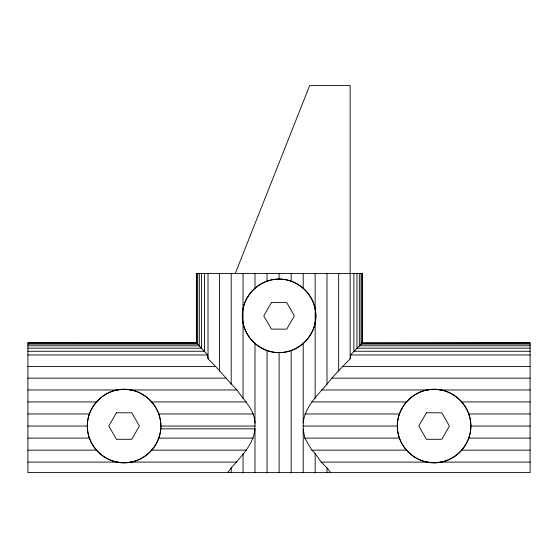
<?xml version="1.0" encoding="UTF-8"?>
<svg xmlns="http://www.w3.org/2000/svg" width="558" height="558" viewBox="0 0 558 558"><rect width="100%" height="100%" fill="white"/><g stroke="black" fill="none" stroke-linecap="round" stroke-linejoin="round"><path stroke-width="0.84" d="M254.985 472.605L254.992 343.303M254.985 288.416L254.985 273.483M303.196 472.605L303.196 343.303M303.196 422.957C304.731 407.235 317.174 395.559 326.988 384.211C334.026 375.129 342.228 367.052 350.159 358.759L350.557 354.972L362.414 342.738L362.414 273.483L196.381 273.483L196.381 342.738L207.646 354.972L208.022 358.759C218.269 368.643 227.064 379.803 236.962 389.979C243.951 400.456 254.664 409.705 254.992 423.222M87.327 426.04C87.208 406.364 104.416 389.156 124.085 389.282C143.762 389.156 160.969 406.364 160.85 426.04C160.969 445.716 143.762 462.924 124.085 462.798C104.416 462.924 87.208 445.716 87.327 426.04L27.9 426.04M397.338 426.04C397.212 406.364 414.42 389.156 434.096 389.282C453.773 389.156 470.98 406.364 470.854 426.04C470.98 445.716 453.773 462.924 434.096 462.798C414.42 462.924 397.212 445.716 397.338 426.04L303.196 426.04M227.545 472.605C237.861 459.081 253.262 446.812 254.992 428.83L160.481 428.83M530.1 343.058L362.093 343.058L362.072 273.483M235.288 273.483L309.725 85.395L350.159 85.395L350.159 358.759M362.072 343.044L530.1 342.717L530.1 472.605L27.9 472.605L27.9 342.717L196.402 342.717M279.091 279.098C259.421 278.972 242.207 296.186 242.332 315.856C242.207 335.532 259.421 352.74 279.091 352.621C298.767 352.74 315.974 335.532 315.849 315.856C315.974 296.186 298.767 278.972 279.091 279.098L279.091 273.483M27.9 343.058L196.709 343.121L196.709 273.483M27.9 344.091L197.623 344.091M361.11 344.091L530.1 344.091M27.9 345.807L199.192 345.807M359.457 345.807L530.1 345.807M27.9 348.192L201.396 348.192M357.148 348.192L530.1 348.192M27.9 351.254L204.221 351.254M354.177 351.254L530.1 351.254M27.9 354.972L207.646 354.972M350.557 354.972L530.1 354.972M27.9 366.46L215.73 366.46M342.459 366.46L530.1 366.46M27.9 378.143L226.513 378.143M331.668 378.143L530.1 378.143M27.9 389.979L118.763 389.979M129.414 389.979L236.962 389.979M321.22 389.979L428.774 389.979M439.418 389.979L530.1 389.979M27.9 401.934L96.646 401.934M151.532 401.934L246.343 401.934M311.831 401.934L406.656 401.934M461.536 401.934L530.1 401.934M27.9 413.966L89.643 413.966M158.535 413.966L253.374 413.966M304.78 413.966L399.647 413.966M468.546 413.966L530.1 413.966M160.85 426.04A36.758 36.758 0 0 1 105.706 457.874A36.758 36.758 0 0 1 105.706 394.206A36.758 36.758 0 0 1 160.85 426.04L254.985 426.04M470.854 426.04A36.758 36.758 0 0 0 415.717 394.206A36.758 36.758 0 0 0 415.717 457.874A36.758 36.758 0 0 0 470.854 426.04L530.1 426.04M27.9 438.114L89.643 438.114M158.535 438.114L253.353 438.114M303.196 429.095L304.794 438.114L399.647 438.114M468.546 438.114L530.1 438.114M27.9 450.146L96.646 450.146M151.532 450.146L246.294 450.146M304.794 438.114L311.866 450.146L406.656 450.146M461.536 450.146L530.1 450.146M27.9 462.101L118.763 462.101M129.414 462.101L236.962 462.101M311.866 450.146L315.151 453.542L321.22 462.101L428.774 462.101M439.418 462.101L530.1 462.101M321.22 462.101L326.988 467.869L330.643 472.605M361.04 273.483L361.04 344.209M359.331 273.483L359.331 345.988M356.939 273.483L356.939 348.464M353.877 273.483L353.877 351.617M338.671 273.483L338.671 371.14M326.988 273.483L326.988 384.211M326.988 467.869L326.988 472.605M315.151 273.483L315.151 398.538M315.151 453.542L315.151 472.605M303.196 273.483L303.196 288.416M291.164 273.483L291.164 281.413M291.164 350.305L291.164 472.605M279.091 352.621L279.091 472.605M267.024 273.483L267.024 281.413M267.024 350.305L267.024 472.605M243.037 273.483L243.037 398.538M243.037 453.542L243.037 472.605M231.193 273.483L231.193 384.211M231.193 467.869L231.193 472.605M219.51 273.483L219.51 371.14M208.022 273.483L208.022 358.759M204.486 273.483L204.486 351.61M201.584 273.483L201.584 348.45M199.311 273.483L199.311 345.981M197.685 273.483L197.685 344.202M116.427 412.774L108.775 426.04L116.427 439.306L131.744 439.306L139.402 426.04L131.744 412.774L116.427 412.774M271.432 302.596L263.774 315.856L271.432 329.122L286.749 329.122L294.408 315.856L286.749 302.596L271.432 302.596M426.438 412.774L418.779 426.04L426.438 439.306L441.755 439.306L449.413 426.04L441.755 412.774L426.438 412.774M260.712 347.69A36.758 36.758 0 0 0 315.849 315.856A36.758 36.758 0 0 0 260.712 284.022A36.758 36.758 0 0 0 260.712 347.69"/></g></svg>
